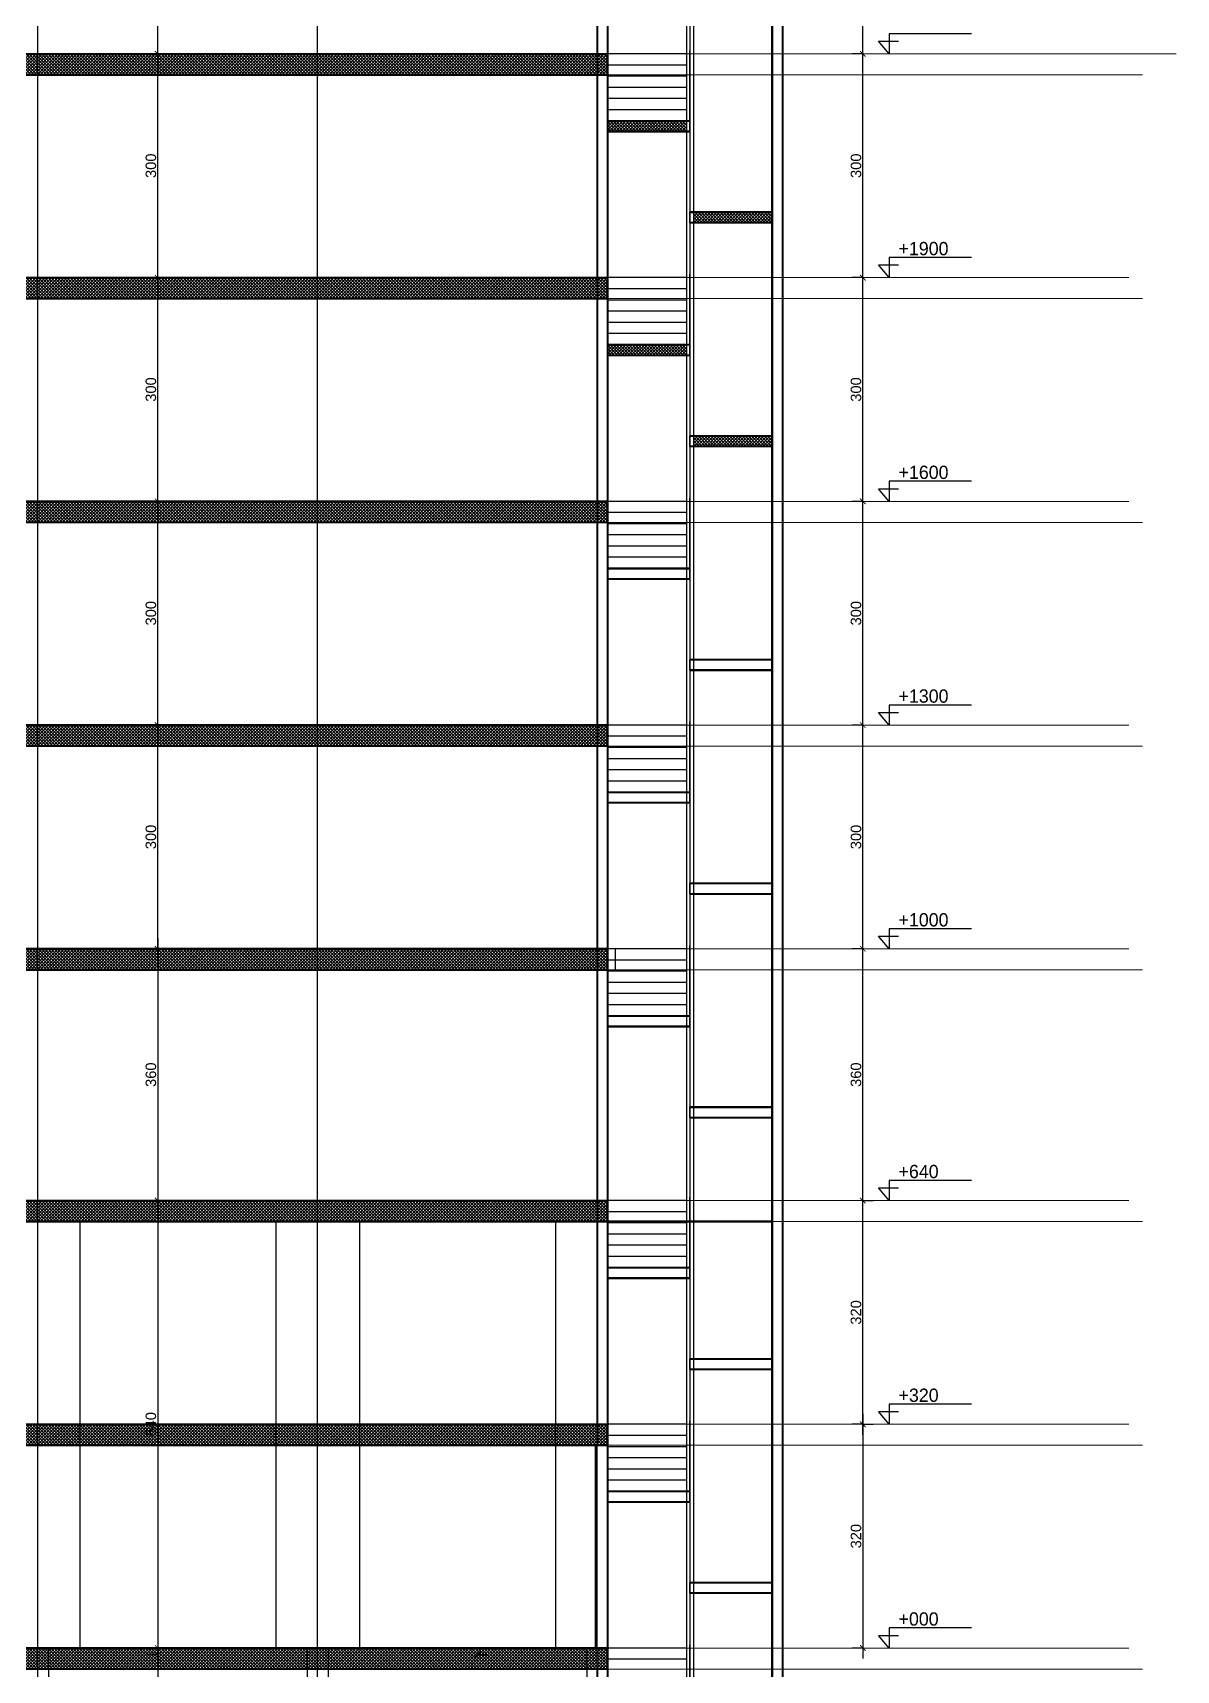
# Model space of a CAD drawing. Extents: x 250879 to 348495, y -51522 to -9360.
# Drawn here: x 283091 to 284726, y -29689 to -27347 of the extents above; entities that cross this region are included whole.
import ezdxf

# ---------------------------------------------------------------- set-up
doc = ezdxf.new("R2010")
doc.units = 0
doc.layers.get('0').update_dxf_attribs({"linetype": 'CONTINUOUS'})
doc.layers.get('DEFPOINTS').update_dxf_attribs({"color": 9, "linetype": 'CONTINUOUS'})
for name, color, linetype in [('AXIS', 1, 'CONTINUOUS'), ('CURTAIN', 150, 'CONTINUOUS'), ('DOOR', 4, 'CONTINUOUS'), ('TEXT', 3, 'CONTINUOUS'), ('WALL', 7, 'CONTINUOUS')]:
    doc.layers.add(name, color=color, linetype=linetype)
doc.layers.add('VIS', color=8, linetype='CONTINUOUS', lineweight=18)
doc.styles.get("Standard").update_dxf_attribs({"font": 'sanss___.ttf', "height": 15})
doc.dimstyles.new('STANDARD$0', dxfattribs={"dimscale": 0, "dimtxt": 12, "dimasz": 8, "dimexe": 15, "dimexo": 0.0625, "dimgap": 2, "dimtad": 1, "dimdec": 0, "dimzin": 0, "dimdsep": 46, "dimtxsty": 'Standard', "dimblk1": 'ARCHTICK', "dimblk2": 'ARCHTICK', "dimsah": 1, "dimcen": 0.09, "dimdle": 15, "dimclrd": 3, "dimclre": 3, "dimclrt": 3, "dimazin": 0, "dimtfac": 1, "dimtdec": 0, "dimtofl": 0, "dimtmove": 1, "dimatfit": 3, "dimldrblk": 'ARCHTICK', "dimfxl": 1.0455, "dimfxlon": 1, "dimtolj": 1, "dimtzin": 0, "dimarcsym": 0})
pattern_1 = [(45, (10887.426, -1600), (-2.24506403, 2.24506403), []), (135, (10887.426, -1600), (-2.24506403, -2.24506403), [])]

# ---------------------------------------------------------------- blocks, each defined once
blk = doc.blocks.new('_ARCHTICK')
at = {"color": 0, "linetype": 'ByBlock', "const_width": 0.15}
blk.add_lwpolyline([(-0.5, -0.5), (0.5, 0.5)], dxfattribs=at)
blk = doc.blocks.new('*D448')
at = {"layer": 'DEFPOINTS', "color": 0, "linetype": 'Continuous', "transparency": 16777216}
for p in [(284257, -29017), (284277.8, -29017), (284257, -29337)]:
    blk.add_point(p, dxfattribs=at)
at = {"layer": 'WALL', "color": 3, "linetype": 'Continuous', "lineweight": -2, "transparency": 16777216}
for p, q in [((284276.8, -29017), (284292.8, -29017)), ((284277.8, -29352), (284277.8, -29002)), ((284276.8, -29337), (284292.8, -29337))]:
    blk.add_line(p, q, dxfattribs=at)
at = {"layer": 'WALL', "color": 3, "linetype": 'Continuous', "lineweight": -2, "transparency": 16777216, "xscale": 8, "yscale": 8, "zscale": 8}
for p, rotation in [((284277.8, -29017), 90), ((284277.8, -29337), 270)]:
    blk.add_blockref('_ARCHTICK', p, dxfattribs=dict(at, rotation=rotation))
at = {"layer": 'WALL', "color": 3, "linetype": 'Continuous', "transparency": 16777216, "insert": (284268.1, -29177), "char_height": 15, "attachment_point": 5, "rotation": 90}
blk.add_mtext('\\A1;320', dxfattribs=at)
blk = doc.blocks.new('*D449')
at = {"layer": 'DEFPOINTS', "color": 0, "linetype": 'Continuous', "transparency": 16777216}
for p in [(284277.8, -28657), (284316.4, -28657), (284257, -29017)]:
    blk.add_point(p, dxfattribs=at)
at = {"layer": 'WALL', "color": 3, "linetype": 'Continuous', "lineweight": -2, "transparency": 16777216}
for p, q in [((284277.8, -29032), (284277.8, -28642)), ((284278.8, -28657), (284262.8, -28657)), ((284276.8, -29017), (284292.8, -29017))]:
    blk.add_line(p, q, dxfattribs=at)
at = {"layer": 'WALL', "color": 3, "linetype": 'Continuous', "lineweight": -2, "transparency": 16777216, "xscale": 8, "yscale": 8, "zscale": 8}
for p, rotation in [((284277.8, -28657), 90), ((284277.8, -29017), 270)]:
    blk.add_blockref('_ARCHTICK', p, dxfattribs=dict(at, rotation=rotation))
at = {"layer": 'WALL', "color": 3, "linetype": 'Continuous', "transparency": 16777216, "insert": (284268.1, -28837), "char_height": 15, "attachment_point": 5, "rotation": 90}
blk.add_mtext('\\A1;360', dxfattribs=at)
blk = doc.blocks.new('*D450')
at = {"layer": 'DEFPOINTS', "color": 0, "linetype": 'Continuous', "transparency": 16777216}
for p in [(284277.8, -29337), (284277.8, -29657), (284277.8, -29657)]:
    blk.add_point(p, dxfattribs=at)
at = {"layer": 'WALL', "color": 3, "linetype": 'Continuous', "lineweight": -2, "transparency": 16777216}
for p, q in [((284277.8, -29337), (284262.8, -29337)), ((284277.8, -29322), (284277.8, -29672)), ((284277.8, -29657), (284262.8, -29657))]:
    blk.add_line(p, q, dxfattribs=at)
at = {"layer": 'WALL', "color": 3, "linetype": 'Continuous', "lineweight": -2, "transparency": 16777216, "xscale": 8, "yscale": 8, "zscale": 8}
for p, rotation in [((284277.8, -29337), 90), ((284277.8, -29657), 270)]:
    blk.add_blockref('_ARCHTICK', p, dxfattribs=dict(at, rotation=rotation))
at = {"layer": 'WALL', "color": 3, "linetype": 'Continuous', "transparency": 16777216, "insert": (284268.1, -29497), "char_height": 15, "attachment_point": 5, "rotation": 90}
blk.add_mtext('\\A1;320', dxfattribs=at)
blk = doc.blocks.new('*D453')
at = {"layer": 'DEFPOINTS', "color": 0, "linetype": 'Continuous', "transparency": 16777216}
for p in [(283269.3, -28657), (283269.3, -29017), (283269.3, -29017)]:
    blk.add_point(p, dxfattribs=at)
at = {"layer": 'WALL', "color": 3, "linetype": 'Continuous', "lineweight": -2, "transparency": 16777216}
for p, q in [((283269.3, -28642), (283269.3, -29032)), ((283269.3, -28657), (283254.3, -28657)), ((283269.3, -29017), (283254.3, -29017))]:
    blk.add_line(p, q, dxfattribs=at)
at = {"layer": 'WALL', "color": 3, "linetype": 'Continuous', "lineweight": -2, "transparency": 16777216, "xscale": 8, "yscale": 8, "zscale": 8}
for p, rotation in [((283269.3, -28657), 90), ((283269.3, -29017), 270)]:
    blk.add_blockref('_ARCHTICK', p, dxfattribs=dict(at, rotation=rotation))
at = {"layer": 'WALL', "color": 3, "linetype": 'Continuous', "transparency": 16777216, "insert": (283259.6, -28837), "char_height": 15, "attachment_point": 5, "rotation": 90}
blk.add_mtext('\\A1;360', dxfattribs=at)
blk = doc.blocks.new('*D454')
at = {"layer": 'DEFPOINTS', "color": 0, "linetype": 'Continuous', "transparency": 16777216}
for p in [(283269.3, -29017), (283269.3, -29657), (283282.5, -29657)]:
    blk.add_point(p, dxfattribs=at)
at = {"layer": 'WALL', "color": 3, "linetype": 'Continuous', "lineweight": -2, "transparency": 16777216}
for p, q in [((283269.3, -29017), (283254.3, -29017)), ((283269.3, -29002), (283269.3, -29672)), ((283270.3, -29657), (283254.3, -29657))]:
    blk.add_line(p, q, dxfattribs=at)
at = {"layer": 'WALL', "color": 3, "linetype": 'Continuous', "lineweight": -2, "transparency": 16777216, "xscale": 8, "yscale": 8, "zscale": 8}
for p, rotation in [((283269.3, -29017), 90), ((283269.3, -29657), 270)]:
    blk.add_blockref('_ARCHTICK', p, dxfattribs=dict(at, rotation=rotation))
at = {"layer": 'WALL', "color": 3, "linetype": 'Continuous', "transparency": 16777216, "insert": (283259.6, -29337), "char_height": 15, "attachment_point": 5, "rotation": 90}
blk.add_mtext('\\A1;640', dxfattribs=at)
blk = doc.blocks.new('*D455')
at = {"layer": 'DEFPOINTS', "color": 0, "linetype": 'Continuous', "transparency": 16777216}
for p in [(283269.3, -29657), (283269.3, -29977), (283269.3, -29977)]:
    blk.add_point(p, dxfattribs=at)
at = {"layer": 'WALL', "color": 3, "linetype": 'Continuous', "lineweight": -2, "transparency": 16777216}
for p, q in [((283269.3, -29642), (283269.3, -29992)), ((283269.3, -29657), (283254.3, -29657)), ((283269.3, -29977), (283254.3, -29977))]:
    blk.add_line(p, q, dxfattribs=at)
at = {"layer": 'WALL', "color": 3, "linetype": 'Continuous', "lineweight": -2, "transparency": 16777216, "xscale": 8, "yscale": 8, "zscale": 8}
for p, rotation in [((283269.3, -29657), 90), ((283269.3, -29977), 270)]:
    blk.add_blockref('_ARCHTICK', p, dxfattribs=dict(at, rotation=rotation))
at = {"layer": 'WALL', "color": 3, "linetype": 'Continuous', "transparency": 16777216, "insert": (283259.6, -29817), "char_height": 15, "attachment_point": 5, "rotation": 90}
blk.add_mtext('\\A1;320', dxfattribs=at)
blk = doc.blocks.new('LIME')
at = {"layer": 'DOOR'}
for p, q in [((244593, -28820.3), (244475.4, -28820.3)), ((244475.4, -28820.3), (244475.4, -28849)), ((244475.4, -28849), (244460, -28830.9)), ((244460, -28830.9), (244489, -28830.9))]:
    blk.add_line(p, q, dxfattribs=at)
blk = doc.blocks.new('*D1532')
at = {"layer": 'DEFPOINTS', "color": 0, "linetype": 'Continuous', "transparency": 16777216}
for p in [(284277.8, -27057), (284277.8, -27057), (284277.8, -27377)]:
    blk.add_point(p, dxfattribs=at)
at = {"layer": 'WALL', "color": 3, "linetype": 'Continuous', "lineweight": -2, "transparency": 16777216}
for p, q in [((284277.8, -27392), (284277.8, -27042)), ((284277.8, -27057), (284262.8, -27057)), ((284277.8, -27377), (284262.8, -27377))]:
    blk.add_line(p, q, dxfattribs=at)
at = {"layer": 'WALL', "color": 3, "linetype": 'Continuous', "lineweight": -2, "transparency": 16777216, "xscale": 8, "yscale": 8, "zscale": 8}
for p, rotation in [((284277.8, -27057), 90), ((284277.8, -27377), 270)]:
    blk.add_blockref('_ARCHTICK', p, dxfattribs=dict(at, rotation=rotation))
at = {"layer": 'WALL', "color": 3, "linetype": 'Continuous', "transparency": 16777216, "insert": (284268.1, -27217), "char_height": 15, "attachment_point": 5, "rotation": 90}
blk.add_mtext('\\A1;300', dxfattribs=at)
blk = doc.blocks.new('*D1533')
at = {"layer": 'DEFPOINTS', "color": 0, "linetype": 'Continuous', "transparency": 16777216}
for p in [(284277.8, -27377), (284277.8, -27377), (284277.8, -27697)]:
    blk.add_point(p, dxfattribs=at)
at = {"layer": 'WALL', "color": 3, "linetype": 'Continuous', "lineweight": -2, "transparency": 16777216}
for p, q in [((284277.8, -27377), (284262.8, -27377)), ((284277.8, -27712), (284277.8, -27362)), ((284277.8, -27697), (284262.8, -27697))]:
    blk.add_line(p, q, dxfattribs=at)
at = {"layer": 'WALL', "color": 3, "linetype": 'Continuous', "lineweight": -2, "transparency": 16777216, "xscale": 8, "yscale": 8, "zscale": 8}
for p, rotation in [((284277.8, -27377), 90), ((284277.8, -27697), 270)]:
    blk.add_blockref('_ARCHTICK', p, dxfattribs=dict(at, rotation=rotation))
at = {"layer": 'WALL', "color": 3, "linetype": 'Continuous', "transparency": 16777216, "insert": (284268.1, -27537), "char_height": 15, "attachment_point": 5, "rotation": 90}
blk.add_mtext('\\A1;300', dxfattribs=at)
blk = doc.blocks.new('*D1534')
at = {"layer": 'DEFPOINTS', "color": 0, "linetype": 'Continuous', "transparency": 16777216}
for p in [(284277.8, -27697), (284277.8, -27697), (284277.8, -28017)]:
    blk.add_point(p, dxfattribs=at)
at = {"layer": 'WALL', "color": 3, "linetype": 'Continuous', "lineweight": -2, "transparency": 16777216}
for p, q in [((284277.8, -28032), (284277.8, -27682)), ((284277.8, -27697), (284262.8, -27697)), ((284277.8, -28017), (284262.8, -28017))]:
    blk.add_line(p, q, dxfattribs=at)
at = {"layer": 'WALL', "color": 3, "linetype": 'Continuous', "lineweight": -2, "transparency": 16777216, "xscale": 8, "yscale": 8, "zscale": 8}
for p, rotation in [((284277.8, -27697), 90), ((284277.8, -28017), 270)]:
    blk.add_blockref('_ARCHTICK', p, dxfattribs=dict(at, rotation=rotation))
at = {"layer": 'WALL', "color": 3, "linetype": 'Continuous', "transparency": 16777216, "insert": (284268.1, -27857), "char_height": 15, "attachment_point": 5, "rotation": 90}
blk.add_mtext('\\A1;300', dxfattribs=at)
blk = doc.blocks.new('*D1535')
at = {"layer": 'DEFPOINTS', "color": 0, "linetype": 'Continuous', "transparency": 16777216}
for p in [(284277.8, -28017), (284277.8, -28017), (284277.8, -28337)]:
    blk.add_point(p, dxfattribs=at)
at = {"layer": 'WALL', "color": 3, "linetype": 'Continuous', "lineweight": -2, "transparency": 16777216}
for p, q in [((284277.8, -28352), (284277.8, -28002)), ((284277.8, -28017), (284262.8, -28017)), ((284277.8, -28337), (284262.8, -28337))]:
    blk.add_line(p, q, dxfattribs=at)
at = {"layer": 'WALL', "color": 3, "linetype": 'Continuous', "lineweight": -2, "transparency": 16777216, "xscale": 8, "yscale": 8, "zscale": 8}
for p, rotation in [((284277.8, -28017), 90), ((284277.8, -28337), 270)]:
    blk.add_blockref('_ARCHTICK', p, dxfattribs=dict(at, rotation=rotation))
at = {"layer": 'WALL', "color": 3, "linetype": 'Continuous', "transparency": 16777216, "insert": (284268.1, -28177), "char_height": 15, "attachment_point": 5, "rotation": 90}
blk.add_mtext('\\A1;300', dxfattribs=at)
blk = doc.blocks.new('*D1536')
at = {"layer": 'DEFPOINTS', "color": 0, "linetype": 'Continuous', "transparency": 16777216}
for p in [(284277.8, -28337), (284277.8, -28337), (284277.8, -28657)]:
    blk.add_point(p, dxfattribs=at)
at = {"layer": 'WALL', "color": 3, "linetype": 'Continuous', "lineweight": -2, "transparency": 16777216}
for p, q in [((284277.8, -28337), (284262.8, -28337)), ((284277.8, -28672), (284277.8, -28322)), ((284277.8, -28657), (284262.8, -28657))]:
    blk.add_line(p, q, dxfattribs=at)
at = {"layer": 'WALL', "color": 3, "linetype": 'Continuous', "lineweight": -2, "transparency": 16777216, "xscale": 8, "yscale": 8, "zscale": 8}
for p, rotation in [((284277.8, -28337), 90), ((284277.8, -28657), 270)]:
    blk.add_blockref('_ARCHTICK', p, dxfattribs=dict(at, rotation=rotation))
at = {"layer": 'WALL', "color": 3, "linetype": 'Continuous', "transparency": 16777216, "insert": (284268.1, -28497), "char_height": 15, "attachment_point": 5, "rotation": 90}
blk.add_mtext('\\A1;300', dxfattribs=at)
blk = doc.blocks.new('*D1537')
at = {"layer": 'DEFPOINTS', "color": 0, "linetype": 'Continuous', "transparency": 16777216}
for p in [(283269.3, -27377), (283269.3, -27377), (283269.3, -27697)]:
    blk.add_point(p, dxfattribs=at)
at = {"layer": 'WALL', "color": 3, "linetype": 'Continuous', "lineweight": -2, "transparency": 16777216}
for p, q in [((283269.3, -27377), (283254.3, -27377)), ((283269.3, -27712), (283269.3, -27362)), ((283269.3, -27697), (283254.3, -27697))]:
    blk.add_line(p, q, dxfattribs=at)
at = {"layer": 'WALL', "color": 3, "linetype": 'Continuous', "lineweight": -2, "transparency": 16777216, "xscale": 8, "yscale": 8, "zscale": 8}
for p, rotation in [((283269.3, -27377), 90), ((283269.3, -27697), 270)]:
    blk.add_blockref('_ARCHTICK', p, dxfattribs=dict(at, rotation=rotation))
at = {"layer": 'WALL', "color": 3, "linetype": 'Continuous', "transparency": 16777216, "insert": (283259.6, -27537), "char_height": 15, "attachment_point": 5, "rotation": 90}
blk.add_mtext('\\A1;300', dxfattribs=at)
blk = doc.blocks.new('*D1538')
at = {"layer": 'DEFPOINTS', "color": 0, "linetype": 'Continuous', "transparency": 16777216}
for p in [(283269.3, -27697), (283269.3, -27697), (283269.3, -28017)]:
    blk.add_point(p, dxfattribs=at)
at = {"layer": 'WALL', "color": 3, "linetype": 'Continuous', "lineweight": -2, "transparency": 16777216}
for p, q in [((283269.3, -28032), (283269.3, -27682)), ((283269.3, -27697), (283254.3, -27697)), ((283269.3, -28017), (283254.3, -28017))]:
    blk.add_line(p, q, dxfattribs=at)
at = {"layer": 'WALL', "color": 3, "linetype": 'Continuous', "lineweight": -2, "transparency": 16777216, "xscale": 8, "yscale": 8, "zscale": 8}
for p, rotation in [((283269.3, -27697), 90), ((283269.3, -28017), 270)]:
    blk.add_blockref('_ARCHTICK', p, dxfattribs=dict(at, rotation=rotation))
at = {"layer": 'WALL', "color": 3, "linetype": 'Continuous', "transparency": 16777216, "insert": (283259.6, -27857), "char_height": 15, "attachment_point": 5, "rotation": 90}
blk.add_mtext('\\A1;300', dxfattribs=at)
blk = doc.blocks.new('*D1539')
at = {"layer": 'DEFPOINTS', "color": 0, "linetype": 'Continuous', "transparency": 16777216}
for p in [(283269.3, -28017), (283269.3, -28017), (283269.3, -28337)]:
    blk.add_point(p, dxfattribs=at)
at = {"layer": 'WALL', "color": 3, "linetype": 'Continuous', "lineweight": -2, "transparency": 16777216}
for p, q in [((283269.3, -28352), (283269.3, -28002)), ((283269.3, -28017), (283254.3, -28017)), ((283269.3, -28337), (283254.3, -28337))]:
    blk.add_line(p, q, dxfattribs=at)
at = {"layer": 'WALL', "color": 3, "linetype": 'Continuous', "lineweight": -2, "transparency": 16777216, "xscale": 8, "yscale": 8, "zscale": 8}
for p, rotation in [((283269.3, -28017), 90), ((283269.3, -28337), 270)]:
    blk.add_blockref('_ARCHTICK', p, dxfattribs=dict(at, rotation=rotation))
at = {"layer": 'WALL', "color": 3, "linetype": 'Continuous', "transparency": 16777216, "insert": (283259.6, -28177), "char_height": 15, "attachment_point": 5, "rotation": 90}
blk.add_mtext('\\A1;300', dxfattribs=at)
blk = doc.blocks.new('*D1540')
at = {"layer": 'DEFPOINTS', "color": 0, "linetype": 'Continuous', "transparency": 16777216}
for p in [(283269.3, -28337), (283269.3, -28337), (283269.3, -28657)]:
    blk.add_point(p, dxfattribs=at)
at = {"layer": 'WALL', "color": 3, "linetype": 'Continuous', "lineweight": -2, "transparency": 16777216}
for p, q in [((283269.3, -28337), (283254.3, -28337)), ((283269.3, -28672), (283269.3, -28322)), ((283269.3, -28657), (283254.3, -28657))]:
    blk.add_line(p, q, dxfattribs=at)
at = {"layer": 'WALL', "color": 3, "linetype": 'Continuous', "lineweight": -2, "transparency": 16777216, "xscale": 8, "yscale": 8, "zscale": 8}
for p, rotation in [((283269.3, -28337), 90), ((283269.3, -28657), 270)]:
    blk.add_blockref('_ARCHTICK', p, dxfattribs=dict(at, rotation=rotation))
at = {"layer": 'WALL', "color": 3, "linetype": 'Continuous', "transparency": 16777216, "insert": (283259.6, -28497), "char_height": 15, "attachment_point": 5, "rotation": 90}
blk.add_mtext('\\A1;300', dxfattribs=at)
blk = doc.blocks.new('*D1543')
at = {"layer": 'DEFPOINTS', "color": 0, "linetype": 'Continuous', "transparency": 16777216}
for p in [(283269.3, -27057), (283269.3, -27057), (283269.3, -27377)]:
    blk.add_point(p, dxfattribs=at)
at = {"layer": 'WALL', "color": 3, "linetype": 'Continuous', "lineweight": -2, "transparency": 16777216}
for p, q in [((283269.3, -27392), (283269.3, -27042)), ((283269.3, -27057), (283254.3, -27057)), ((283269.3, -27377), (283254.3, -27377))]:
    blk.add_line(p, q, dxfattribs=at)
at = {"layer": 'WALL', "color": 3, "linetype": 'Continuous', "lineweight": -2, "transparency": 16777216, "xscale": 8, "yscale": 8, "zscale": 8}
for p, rotation in [((283269.3, -27057), 90), ((283269.3, -27377), 270)]:
    blk.add_blockref('_ARCHTICK', p, dxfattribs=dict(at, rotation=rotation))
at = {"layer": 'WALL', "color": 3, "linetype": 'Continuous', "transparency": 16777216, "insert": (283259.6, -27217), "char_height": 15, "attachment_point": 5, "rotation": 90}
blk.add_mtext('\\A1;300', dxfattribs=at)

msp = doc.modelspace()

# ---------------------------------------------------------------- hatches: boundary and pattern name
at = {"layer": 'AXIS'}
h = msp.add_hatch(dxfattribs=at)
h.set_pattern_fill('ANSI37', color=256, style=0)
h.set_pattern_definition([(45, (10887.426, -960), (-2.24506403, 2.24506403), []), (135, (10887.426, -960), (-2.24506403, -2.24506403), [])])
h.paths.add_polyline_path([(280867.67941, -27377.00774), (280867.67941, -27407.00774), (283913.00858, -27407.00774), (283913.00858, -27377.00774)])
h = msp.add_hatch(dxfattribs=at)
h.set_pattern_fill('ANSI37', color=256, style=0)
h.set_pattern_definition([(45, (10887.426, -1280), (-2.24506403, 2.24506403), []), (135, (10887.426, -1280), (-2.24506403, -2.24506403), [])])
h.paths.add_polyline_path([(284025.59088, -27473.00774), (283913.00858, -27473.00774), (283913.00858, -27488.00774), (284025.59088, -27488.00774)])
h.paths.add_polyline_path([(284148.17317, -27603.43584), (284035.59088, -27603.43584), (284035.59088, -27618.43584), (284148.17317, -27618.43584)])
h = msp.add_hatch(dxfattribs=at)
h.set_pattern_fill('ANSI37', color=256, style=0)
h.set_pattern_definition([(45, (10887.426, -1280), (-2.24506403, 2.24506403), []), (135, (10887.426, -1280), (-2.24506403, -2.24506403), [])])
h.paths.add_polyline_path([(280867.67941, -27697.00774), (280867.67941, -27727.00774), (283913.00858, -27727.00774), (283913.00858, -27697.00774)])
h = msp.add_hatch(dxfattribs=at)
h.set_pattern_fill('ANSI37', color=256, style=0)
h.set_pattern_definition(pattern_1)
h.paths.add_polyline_path([(284025.59088, -27793.00774), (283913.00858, -27793.00774), (283913.00858, -27808.00774), (284025.59088, -27808.00774)])
h.paths.add_polyline_path([(284148.17317, -27923.43584), (284035.59088, -27923.43584), (284035.59088, -27938.43584), (284148.17317, -27938.43584)])
h = msp.add_hatch(dxfattribs=at)
h.set_pattern_fill('ANSI37', color=256, style=0)
h.set_pattern_definition(pattern_1)
h.paths.add_polyline_path([(280867.67941, -28017.00774), (280867.67941, -28047.00774), (283913.00858, -28047.00774), (283913.00858, -28017.00774)])
h = msp.add_hatch(dxfattribs=at)
h.set_pattern_fill('ANSI37', color=256, style=0)
h.set_pattern_definition([(45, (10887.426, -1920), (-2.24506403, 2.24506403), []), (135, (10887.426, -1920), (-2.24506403, -2.24506403), [])])
h.paths.add_polyline_path([(280867.67941, -28337.00774), (280867.67941, -28367.00774), (283913.00858, -28367.00774), (283913.00858, -28337.00774)])
h = msp.add_hatch(dxfattribs=at)
h.set_pattern_fill('ANSI37', color=256, style=0)
h.set_pattern_definition([(45, (10887.426, -2240), (-2.24506403, 2.24506403), []), (135, (10887.426, -2240), (-2.24506403, -2.24506403), [])])
h.paths.add_polyline_path([(283913.00858, -28657.00774), (280847.67941, -28657.00774), (280847.67941, -28687.00774), (283913.00858, -28687.00774)])
h = msp.add_hatch(dxfattribs=at)
h.set_pattern_fill('ANSI37', color=256, style=0)
h.set_pattern_definition([(45, (10887.426, -2600), (-2.24506403, 2.24506403), []), (135, (10887.426, -2600), (-2.24506403, -2.24506403), [])])
h.paths.add_polyline_path([(281708.73565, -29017.00774), (281708.73565, -29047.00774), (283913.00858, -29047.00774), (283913.00858, -29017.00774)])
h.paths.add_polyline_path([(281260.08894, -29047.00774), (281260.08894, -29017.00774), (280847.67941, -29017.00774), (280847.67941, -29047.00774)])
h = msp.add_hatch(dxfattribs=at)
h.set_pattern_fill('ANSI37', color=256, style=0)
h.set_pattern_definition([(45, (10887.426, -2920), (-2.24506403, 2.24506403), []), (135, (10887.426, -2920), (-2.24506403, -2.24506403), [])])
h.paths.add_polyline_path([(282259.9502, -29337.00774), (282259.9502, -29367.00774), (283913.00858, -29367.00774), (283913.00858, -29337.00774)])
h = msp.add_hatch(dxfattribs=at)
h.set_pattern_fill('ANSI37', color=256, style=0)
h.set_pattern_definition([(45, (10887.426, -3240), (-2.24506403, 2.24506403), []), (135, (10887.426, -3240), (-2.24506403, -2.24506403), [])])
h.paths.add_polyline_path([(280899.5634, -29657.00774), (280899.5634, -29674.00774), (280869.5634, -29674.00774), (280869.5634, -29687.00774), (283913.00858, -29687.00774), (283913.00858, -29657.00774)])

# ---------------------------------------------------------------- linework, layer by layer
for p, q in [((283098.00858, -30425.43117), (283098.00858, -25587.93013)), ((283498.00858, -30425.43117), (283498.00858, -25587.93013)), ((283898.00858, -29935.19605), (283898.00858, -25587.93013))]:
    msp.add_line(p, q, dxfattribs=at)
at = {"layer": 'CURTAIN', "linetype": 'Continuous'}
for p, q in [((284025.59088, -27057.00774), (284025.59088, -27377.00774)), ((284030.59088, -27057.00774), (284030.59088, -27377.00774)), ((284035.59088, -27057.00774), (284035.59088, -27377.00774)), ((284025.59088, -27377.00774), (283913.00858, -27377.00774)), ((284025.59088, -27377.00774), (284025.59088, -27697.00774)), ((284030.59088, -27473.00774), (284030.59088, -27372.20113)), ((284030.59088, -27377.00774), (284030.59088, -27697.00774)), ((284035.59088, -27377.00774), (284035.59088, -27697.00774)), ((284025.59088, -27393.00774), (283913.00858, -27393.00774)), ((284025.59088, -27409.00774), (283913.00858, -27409.00774)), ((284025.59088, -27425.00774), (283913.00858, -27425.00774)), ((284025.59088, -27441.00774), (283913.00858, -27441.00774)), ((284025.59088, -27457.00774), (283913.00858, -27457.00774)), ((284025.59088, -27697.00774), (283913.00858, -27697.00774)), ((284025.59088, -27697.00774), (284025.59088, -28017.00774)), ((284030.59088, -27793.00774), (284030.59088, -27692.20113)), ((284030.59088, -27697.00774), (284030.59088, -28017.00774)), ((284035.59088, -27697.00774), (284035.59088, -28017.00774)), ((284025.59088, -27713.00774), (283913.00858, -27713.00774)), ((284025.59088, -27729.00774), (283913.00858, -27729.00774)), ((284025.59088, -27745.00774), (283913.00858, -27745.00774)), ((284025.59088, -27761.00774), (283913.00858, -27761.00774)), ((284025.59088, -27777.00774), (283913.00858, -27777.00774)), ((284025.59088, -28017.00774), (283913.00858, -28017.00774)), ((284025.59088, -28033.00774), (283913.00858, -28033.00774)), ((284025.59088, -28017.00774), (284025.59088, -28337.00774)), ((284030.59088, -28113.00774), (284030.59088, -28012.20113)), ((284030.59088, -28017.00774), (284030.59088, -28337.00774)), ((284035.59088, -28017.00774), (284035.59088, -28337.00774)), ((284025.59088, -28049.00774), (283913.00858, -28049.00774)), ((284025.59088, -28065.00774), (283913.00858, -28065.00774)), ((284025.59088, -28081.00774), (283913.00858, -28081.00774)), ((284025.59088, -28097.00774), (283913.00858, -28097.00774)), ((284025.59088, -28337.00774), (283913.00858, -28337.00774)), ((284025.59088, -28337.00774), (284025.59088, -28657.00774)), ((284030.59088, -28433.00774), (284030.59088, -28332.20113)), ((284030.59088, -28337.00774), (284030.59088, -28657.00774)), ((284035.59088, -28337.00774), (284035.59088, -28657.00774)), ((284025.59088, -28353.00774), (283913.00858, -28353.00774)), ((284025.59088, -28369.00774), (283913.00858, -28369.00774)), ((284025.59088, -28385.00774), (283913.00858, -28385.00774)), ((284025.59088, -28401.00774), (283913.00858, -28401.00774)), ((284025.59088, -28417.00774), (283913.00858, -28417.00774)), ((284025.59088, -28657.00774), (283913.00858, -28657.00774)), ((284025.59088, -28657.00774), (284025.59088, -29017.00774)), ((284030.59088, -28753.00774), (284030.59088, -28652.20113)), ((284030.59088, -28657.00774), (284030.59088, -29017.00774)), ((284035.59088, -28657.00774), (284035.59088, -29017.00774)), ((284025.59088, -28673.00774), (283913.00858, -28673.00774)), ((284025.59088, -28689.00774), (283913.00858, -28689.00774)), ((284025.59088, -28705.00774), (283913.00858, -28705.00774)), ((284025.59088, -28721.00774), (283913.00858, -28721.00774)), ((284025.59088, -28737.00774), (283913.00858, -28737.00774)), ((284025.59088, -29017.00774), (283913.00858, -29017.00774)), ((284025.59088, -29017.00774), (284025.59088, -29337.00774)), ((284030.59088, -29113.00774), (284030.59088, -29012.20113)), ((284030.59088, -29017.00774), (284030.59088, -29337.00774)), ((284035.59088, -29017.00774), (284035.59088, -29337.00774)), ((284025.59088, -29033.00774), (283913.00858, -29033.00774)), ((283158.00858, -29047.00774), (283158.00858, -29657.00774)), ((283438.17317, -29047.00774), (283438.17317, -29657.00774)), ((283557.844, -29047.00774), (283557.844, -29657.00774)), ((283838.17317, -29047.00774), (283838.17317, -29257.00774)), ((283838.17317, -29047.00774), (283838.17317, -29257.00774)), ((283838.17317, -29047.00774), (283838.17317, -29657.00774)), ((283838.17317, -29047.00774), (283838.17317, -29657.00774)), ((283838.17317, -29047.00774), (283838.17317, -29257.00774)), ((283838.17317, -29047.00774), (283838.17317, -29257.00774)), ((284025.59088, -29049.00774), (283913.00858, -29049.00774)), ((284148.17317, -29047.00774), (284148.17317, -29757.00774)), ((284025.59088, -29065.00774), (283913.00858, -29065.00774)), ((284025.59088, -29081.00774), (283913.00858, -29081.00774)), ((284025.59088, -29097.00774), (283913.00858, -29097.00774)), ((284025.59088, -29337.00774), (283913.00858, -29337.00774)), ((284025.59088, -29337.00774), (284025.59088, -30297.00774)), ((284030.59088, -29433.00774), (284030.59088, -29332.20113)), ((284030.59088, -29337.00774), (284030.59088, -30297.00774)), ((284035.59088, -29337.00774), (284035.59088, -30297.00774)), ((284025.59088, -29353.00774), (283913.00858, -29353.00774)), ((284025.59088, -29369.00774), (283913.00858, -29369.00774)), ((284025.59088, -29385.00774), (283913.00858, -29385.00774)), ((284025.59088, -29401.00774), (283913.00858, -29401.00774)), ((284025.59088, -29417.00774), (283913.00858, -29417.00774)), ((283113.00858, -29657.00774), (283113.00858, -30297.00774)), ((283483.00858, -29657.00774), (283483.00858, -30297.00774)), ((283513.00858, -29657.00774), (283513.00858, -30297.00774)), ((283883.00858, -29657.00774), (283883.00858, -30297.00774)), ((284025.59088, -29657.00774), (283913.00858, -29657.00774)), ((284030.59088, -29753.00774), (284030.59088, -29652.20113)), ((284025.59088, -29673.00774), (283913.00858, -29673.00774))]:
    msp.add_line(p, q, dxfattribs=at)
at = {"layer": 'VIS', "ltscale": 0.0001}
for p, q in [((284726.09787, -27377.00774), (280480.44451, -27377.00774)), ((280450.27447, -27407.00774), (284677.86859, -27407.00774)), ((280450.27447, -27697.00774), (284658.39662, -27697.00774)), ((280450.27447, -27697.00774), (284658.39662, -27697.00774)), ((280450.27447, -27727.00774), (284677.86859, -27727.00774)), ((280450.27447, -28017.00774), (284658.39662, -28017.00774)), ((280450.27447, -28047.00774), (284677.86859, -28047.00774)), ((280450.27447, -28337.00774), (284658.39662, -28337.00774)), ((280450.27447, -28367.00774), (284677.86859, -28367.00774)), ((280450.27447, -28657.00774), (284658.39662, -28657.00774)), ((280450.27447, -28687.00774), (284677.86859, -28687.00774)), ((280396.40571, -29017.00774), (284658.39662, -29017.00774)), ((280450.27447, -29047.00774), (284677.86859, -29047.00774)), ((280450.27447, -29337.00774), (284658.39662, -29337.00774)), ((282259.9502, -29367.00774), (284677.86859, -29367.00774)), ((280450.27447, -29657.00774), (284658.39662, -29657.00774)), ((280450.27447, -29687.00774), (284677.86859, -29687.00774))]:
    msp.add_line(p, q, dxfattribs=at)
at = {"layer": 'WALL', "linetype": 'Continuous'}
for p, q in [((284025.59088, -27473.00774), (283913.00858, -27473.00774)), ((284025.59088, -27793.00774), (283913.00858, -27793.00774)), ((284025.59088, -28113.00774), (283913.00858, -28113.00774)), ((284025.59088, -28433.00774), (283913.00858, -28433.00774)), ((284025.59088, -28753.00774), (283913.00858, -28753.00774)), ((284025.59088, -29113.00774), (283913.00858, -29113.00774)), ((284025.59088, -29433.00774), (283913.00858, -29433.00774))]:
    msp.add_line(p, q, dxfattribs=at)
at = {"layer": 'WALL', "color": 3, "linetype": 'Continuous'}
for p, q in [((283269.28765, -29642.00774), (283269.28765, -30312.00774)), ((283269.28765, -29665.99669), (283254.28765, -29665.99669)), ((283726.72952, -29665.99669), (283741.72952, -29665.99669))]:
    msp.add_line(p, q, dxfattribs=at)
at = {"layer": 'WALL', "linetype": 'Continuous', "const_width": 3}
for points in [[(283898.00858, -26019.5303), (283898.00858, -29047.00774)], [(283913.00858, -26019.5303), (283913.00858, -29047.00774)], [(284148.17317, -26447.00774), (284148.17317, -29047.00774), (283913.00858, -29047.00774)], [(284148.17317, -26447.00774), (284148.17317, -30327.00774)], [(284163.17317, -26447.00774), (284163.17317, -30327.00774)], [(283913.00858, -26737.00774), (283913.00858, -29047.00774), (281708.73565, -29047.00774)], [(283898.00858, -26737.00774), (283898.00858, -29047.00774), (281708.73565, -29047.00774)], [(282482.92629, -29047.00774), (283898.00858, -29047.00774), (283898.00858, -26737.00774)], [(282497.92629, -29047.00774), (283913.00858, -29047.00774), (283913.00858, -26737.00774)], [(283913.00858, -27057.00774), (283913.00858, -29367.00774), (282259.9502, -29367.00774)], [(283898.00858, -27057.00774), (283898.00858, -29367.00774), (282259.9502, -29367.00774)], [(283913.00858, -27377.00774), (280867.67941, -27377.00774), (280867.67941, -27407.00774), (283913.00858, -27407.00774), (283913.00858, -27377.00774)], [(283913.00858, -27377.00774), (283913.00858, -29687.00774), (281077.67941, -29687.00774), (281077.67941, -29047.00774)], [(283913.00858, -27473.00774), (284030.59088, -27473.00774)], [(283913.00858, -27488.00774), (284030.59088, -27488.00774)], [(284148.17317, -27603.43584), (284030.59088, -27603.43584)], [(284148.17317, -27618.43584), (284030.59088, -27618.43584)], [(283913.00858, -27697.00774), (280867.67941, -27697.00774), (280867.67941, -27727.00774), (283913.00858, -27727.00774), (283913.00858, -27697.00774)], [(283913.00858, -27793.00774), (284030.59088, -27793.00774)], [(283913.00858, -27808.00774), (284030.59088, -27808.00774)], [(284148.17317, -27923.43584), (284030.59088, -27923.43584)], [(284148.17317, -27938.43584), (284030.59088, -27938.43584)], [(283913.00858, -28017.00774), (280867.67941, -28017.00774), (280867.67941, -28047.00774), (283913.00858, -28047.00774), (283913.00858, -28017.00774)], [(283913.00858, -28113.00774), (284030.59088, -28113.00774)], [(283913.00858, -28128.00774), (284030.59088, -28128.00774)], [(284148.17317, -28243.43584), (284030.59088, -28243.43584)], [(284148.17317, -28258.43584), (284030.59088, -28258.43584)], [(283913.00858, -28337.00774), (280867.67941, -28337.00774), (280867.67941, -28367.00774), (283913.00858, -28367.00774), (283913.00858, -28337.00774)], [(283913.00858, -28657.00774), (283898.00858, -28657.00774), (283898.00858, -28367.00774)], [(283913.00858, -28433.00774), (284030.59088, -28433.00774)], [(283913.00858, -28448.00774), (284030.59088, -28448.00774)], [(284148.17317, -28563.43584), (284030.59088, -28563.43584)], [(284148.17317, -28578.43584), (284030.59088, -28578.43584)], [(283913.00858, -28657.00774), (280826.33788, -28657.00774), (280826.32074, -28687.00774), (283913.00858, -28687.00774), (283913.00858, -28657.00774)], [(283913.00858, -29017.00774), (283898.00858, -29017.00774), (283898.00858, -28727.00774)], [(283913.00858, -28753.00774), (284030.59088, -28753.00774)], [(283913.00858, -28768.00774), (284030.59088, -28768.00774)], [(284148.17317, -28883.43584), (284030.59088, -28883.43584)], [(284148.17317, -28898.43584), (284030.59088, -28898.43584)], [(283913.00858, -29017.00774), (281708.73565, -29017.00774)], [(281708.73565, -29047.00774), (283913.00858, -29047.00774), (283913.00858, -29017.00774)], [(283913.00858, -29337.00774), (283898.00858, -29337.00774), (283898.00858, -29047.00774)], [(283913.00858, -29047.00774), (283913.00858, -30297.00774)], [(283913.00858, -29047.00774), (283913.00858, -30297.00774)], [(283913.00858, -29113.00774), (284030.59088, -29113.00774)], [(283913.00858, -29128.00774), (284030.59088, -29128.00774)], [(284148.17317, -29243.43584), (284030.59088, -29243.43584)], [(284148.17317, -29258.43584), (284030.59088, -29258.43584)], [(283913.00858, -29337.00774), (282259.9502, -29337.00774), (282259.9502, -29367.00774), (283913.00858, -29367.00774), (283913.00858, -29337.00774)], [(283911.00844, -29657.00774), (283896.00844, -29657.00774), (283896.00844, -29367.00774)], [(283913.00858, -29433.00774), (284030.59088, -29433.00774)], [(283913.00858, -29448.00774), (284030.59088, -29448.00774)], [(284148.17317, -29563.43584), (284030.59088, -29563.43584)], [(284148.17317, -29578.43584), (284030.59088, -29578.43584)], [(280869.5634, -29687.00774), (283913.00858, -29687.00774), (283913.00858, -29657.00774)], [(283913.00858, -29657.00774), (280899.5634, -29657.00774)], [(283913.00858, -29657.00774), (280899.5634, -29657.00774)], [(283913.00858, -29977.00774), (283898.00858, -29977.00774), (283898.00858, -29687.00774)]]:
    msp.add_lwpolyline(points, dxfattribs=at)
at = {"layer": 'WALL', "linetype": 'Continuous'}
for points in [[(283913.00858, -26737.00774), (283913.00858, -29047.00774), (281077.67941, -29047.00774), (281077.67941, -26737.00774)], [(283898.00858, -26737.00774), (283898.00858, -29047.00774), (281708.73565, -29047.00774)], [(283913.00858, -27057.00774), (283913.00858, -29367.00774), (282259.9502, -29367.00774)], [(283898.00858, -27057.00774), (283898.00858, -29367.00774), (282259.9502, -29367.00774)], [(283913.00858, -27377.00774), (283913.00858, -29687.00774), (281077.67941, -29687.00774), (281077.67941, -27377.00774)], [(281708.73565, -29047.00774), (283913.00858, -29047.00774), (283913.00858, -29017.00774), (281708.73565, -29017.00774)], [(280869.5634, -29687.00774), (283913.00858, -29687.00774), (283913.00858, -29657.00774), (280899.5634, -29657.00774)]]:
    msp.add_lwpolyline(points, dxfattribs=at)
for points in [[(283913.00858, -27377.00774), (280867.67941, -27377.00774), (280867.67941, -27407.00774), (283913.00858, -27407.00774)], [(284030.59088, -27473.00774), (283913.00858, -27473.00774), (283913.00858, -27488.00774), (284030.59088, -27488.00774)], [(284030.59088, -27603.43584), (284148.17317, -27603.43584), (284148.17317, -27618.43584), (284030.59088, -27618.43584)], [(283913.00858, -27697.00774), (280867.67941, -27697.00774), (280867.67941, -27727.00774), (283913.00858, -27727.00774)], [(284030.59088, -27793.00774), (283913.00858, -27793.00774), (283913.00858, -27808.00774), (284030.59088, -27808.00774)], [(284030.59088, -27923.43584), (284148.17317, -27923.43584), (284148.17317, -27938.43584), (284030.59088, -27938.43584)], [(283913.00858, -28017.00774), (280867.67941, -28017.00774), (280867.67941, -28047.00774), (283913.00858, -28047.00774)], [(284030.59088, -28113.00774), (283913.00858, -28113.00774), (283913.00858, -28128.00774), (284030.59088, -28128.00774)], [(284030.59088, -28243.43584), (284148.17317, -28243.43584), (284148.17317, -28258.43584), (284030.59088, -28258.43584)], [(283913.00858, -28337.00774), (280867.67941, -28337.00774), (280867.67941, -28367.00774), (283913.00858, -28367.00774)], [(284030.59088, -28433.00774), (283913.00858, -28433.00774), (283913.00858, -28448.00774), (284030.59088, -28448.00774)], [(284030.59088, -28563.43584), (284148.17317, -28563.43584), (284148.17317, -28578.43584), (284030.59088, -28578.43584)], [(283924.31211, -28657.00774), (280847.39648, -28657.00774), (280847.39648, -28687.00774), (283924.31211, -28687.00774)], [(284030.59088, -28753.00774), (283913.00858, -28753.00774), (283913.00858, -28768.00774), (284030.59088, -28768.00774)], [(284030.59088, -28883.43584), (284148.17317, -28883.43584), (284148.17317, -28898.43584), (284030.59088, -28898.43584)], [(284030.59088, -29113.00774), (283913.00858, -29113.00774), (283913.00858, -29128.00774), (284030.59088, -29128.00774)], [(284030.59088, -29243.43584), (284148.17317, -29243.43584), (284148.17317, -29258.43584), (284030.59088, -29258.43584)], [(283913.00858, -29337.00774), (282259.9502, -29337.00774), (282259.9502, -29367.00774), (283913.00858, -29367.00774)], [(284030.59088, -29433.00774), (283913.00858, -29433.00774), (283913.00858, -29448.00774), (284030.59088, -29448.00774)], [(284030.59088, -29563.43584), (284148.17317, -29563.43584), (284148.17317, -29578.43584), (284030.59088, -29578.43584)]]:
    msp.add_lwpolyline(points, close=True, dxfattribs=at)

# ---------------------------------------------------------------- block references
for p in [(39840.02958, 1472.02415), (39840.02958, 1152.02415), (39840.02958, 832.02415), (39840.02958, 512.02415), (39840.02958, 192.02415), (39840.02958, -167.97585), (39840.02958, -487.97585), (39840.02958, -807.97585)]:
    msp.add_blockref('LIME', p, dxfattribs=at)
at = {"layer": 'WALL', "color": 3, "linetype": 'Continuous', "yscale": 8, "zscale": 8}
for p, xscale, rotation in [((283269.28765, -29665.99669), 8, 90), ((283726.72952, -29665.99669), -8, 270)]:
    msp.add_blockref('_ARCHTICK', p, dxfattribs=dict(at, xscale=xscale, rotation=rotation))

# ---------------------------------------------------------------- texts
at = {"layer": 'TEXT', "char_height": 19.008, "width": 1279.0191168, "attachment_point": 1, "rotation": 359.87305455}
for s, insert in [('{\\fStylus BT|b0|i0|c0|p34;+1900}', (284328.96807, -27645.83962)), ('{\\fStylus BT|b0|i0|c0|p34;+1600}', (284328.96807, -27965.83962)), ('{\\fStylus BT|b0|i0|c0|p34;+1300}', (284328.96807, -28285.83962)), ('{\\fStylus BT|b0|i0|c0|p34;+1000}', (284328.96807, -28605.83962)), ('{\\fStylus BT|b0|i0|c0|p34;+640}', (284328.96807, -28965.83962)), ('{\\fStylus BT|b0|i0|c0|p34;+320}', (284328.96807, -29285.83962)), ('{\\fStylus BT|b0|i0|c0|p34;+000}', (284328.96807, -29605.83962))]:
    msp.add_mtext(s, dxfattribs=dict(at, insert=insert))

# ---------------------------------------------------------------- dimensions: what is measured, and where the dimension line sits
at = {"layer": 'WALL', "linetype": 'Continuous'}
for base, p1, p2, picture, middle in [((283269.28765, -27057.00774), (283269.28765, -27377.00774), (283269.28765, -27057.00774), '*D1543', (283259.55103, -27217.00774)), ((284277.79846, -27057.00774), (284277.79846, -27377.00774), (284277.79846, -27057.00774), '*D1532', (284268.06183, -27217.00774)), ((283269.28765, -27377.00774), (283269.28765, -27697.00774), (283269.28765, -27377.00774), '*D1537', (283259.55103, -27537.00774)), ((284277.79846, -27377.00774), (284277.79846, -27697.00774), (284277.79846, -27377.00774), '*D1533', (284268.06183, -27537.00774)), ((283269.28765, -27697.00774), (283269.28765, -28017.00774), (283269.28765, -27697.00774), '*D1538', (283259.55103, -27857.00774)), ((284277.79846, -27697.00774), (284277.79846, -28017.00774), (284277.79846, -27697.00774), '*D1534', (284268.06183, -27857.00774)), ((283269.28765, -28017.00774), (283269.28765, -28337.00774), (283269.28765, -28017.00774), '*D1539', (283259.55103, -28177.00774)), ((284277.79846, -28017.00774), (284277.79846, -28337.00774), (284277.79846, -28017.00774), '*D1535', (284268.06183, -28177.00774)), ((283269.28765, -28337.00774), (283269.28765, -28657.00774), (283269.28765, -28337.00774), '*D1540', (283259.55103, -28497.00774)), ((284277.79846, -28337.00774), (284277.79846, -28657.00774), (284277.79846, -28337.00774), '*D1536', (284268.06183, -28497.00774))]:
    dim = msp.add_linear_dim(base=base, p1=p1, p2=p2, angle=90, text='300', dimstyle='STANDARD$0', override={"dimscale": 1}, dxfattribs=at)
    dim.commit()
    dim.dimension.update_dxf_attribs({"geometry": picture, "text_midpoint": middle})
for base, p1, p2, picture, middle in [((283269.28765, -29017.00774), (283269.28765, -28657.00774), (283269.28765, -29017.00774), '*D453', (283259.55103, -28837.00774)), ((284277.79846, -28657.00774), (284257.01361, -29017.00774), (284316.39879, -28657.00774), '*D449', (284268.06183, -28837.00774)), ((283269.28765, -29657.00774), (283269.28765, -29017.00774), (283282.45562, -29657.00774), '*D454', (283259.55103, -29337.00774)), ((284277.79846, -29017.00774), (284257.01361, -29337.00774), (284257.01361, -29017.00774), '*D448', (284268.06183, -29177.00774)), ((284277.79846, -29657.00774), (284277.79846, -29337.00774), (284277.79846, -29657.00774), '*D450', (284268.06183, -29497.00774)), ((283269.28765, -29977.00774), (283269.28765, -29657.00774), (283269.28765, -29977.00774), '*D455', (283259.55103, -29817.00774))]:
    dim = msp.add_linear_dim(base=base, p1=p1, p2=p2, angle=90, dimstyle='STANDARD$0', override={"dimscale": 1}, dxfattribs=at)
    dim.commit()
    dim.dimension.update_dxf_attribs({"geometry": picture, "text_midpoint": middle})

doc.saveas('drawing.dxf')
